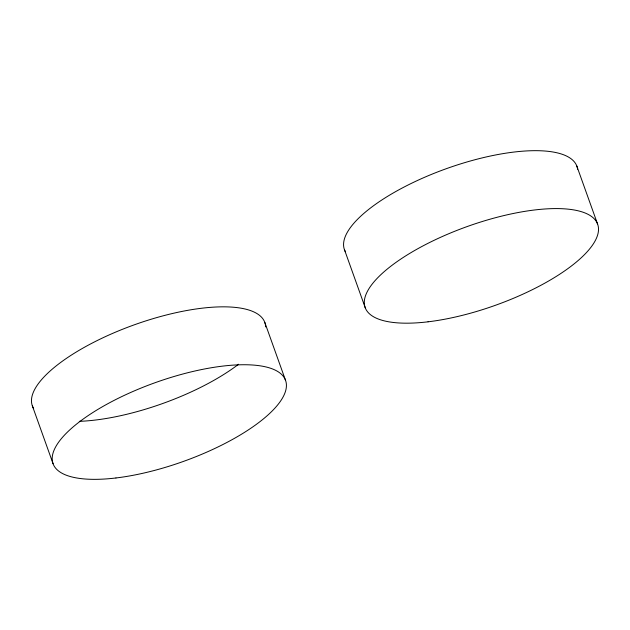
<?xml version="1.0" encoding="UTF-8"?>
<svg xmlns="http://www.w3.org/2000/svg" width="630" height="630" viewBox="0 0 630 630"><rect width="100%" height="100%" fill="white"/><g stroke="black" fill="none" stroke-linecap="round" stroke-linejoin="round"><path stroke-width="0.94" d="M576.781 165.958L597.516 223.863M344.571 249.992L365.305 307.905M264.82 322.466L285.555 380.378M32.343 405.807L53.078 463.712M345.366 251.693A123.48 41.824 -19.7 0 1 447.481 168.273A123.48 41.824 -19.7 0 1 577.631 169.218M33.65 408.508A123.48 41.824 -19.7 0 1 136.427 324.064A123.48 41.824 -19.7 0 1 265.671 326.907M238.589 364.234A123.48 41.824 -19.7 0 1 79.301 421.336M428.038 321.812A123.48 41.824 -19.7 0 0 598.366 227.131A123.48 41.824 -19.7 0 0 417.824 248.708A123.48 41.824 -19.7 0 0 428.038 321.812M115.944 477.973A123.48 41.824 -19.7 0 0 286.272 383.284A123.48 41.824 -19.7 0 0 105.722 404.87A123.48 41.824 -19.7 0 0 115.944 477.973"/></g></svg>
